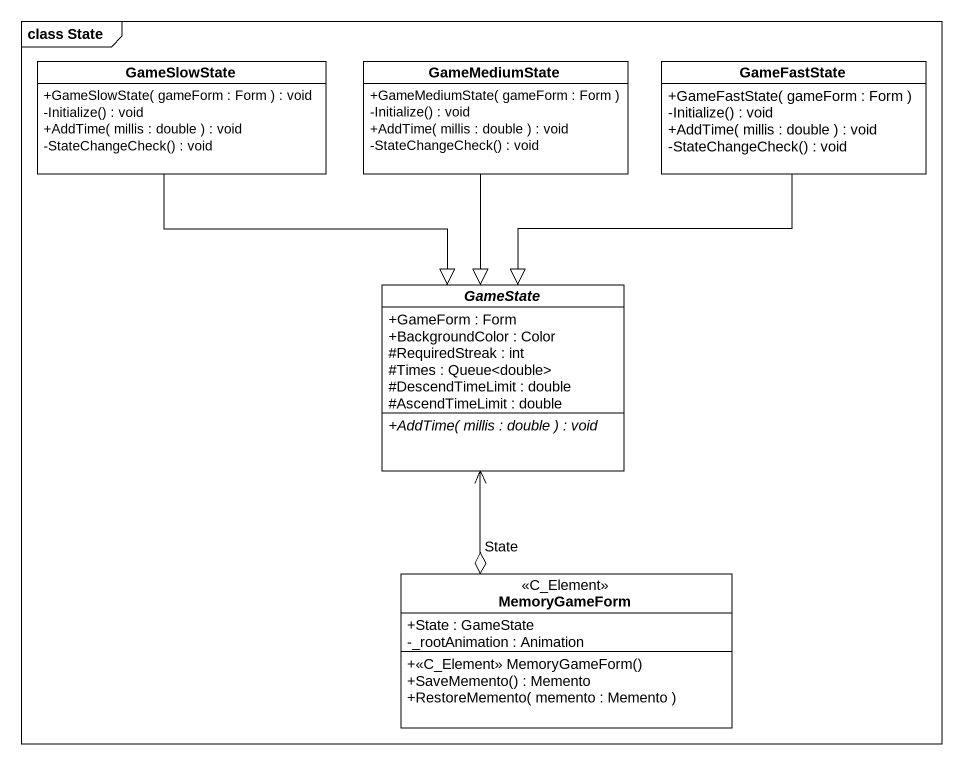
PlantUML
@startuml
mainframe class State
hide circle
hide empty members
skinparam classAttributeIconSize 0
class GameSlowState {
  +GameSlowState( gameForm : Form ) : void
  -Initialize() : void
  +AddTime( millis : double ) : void
  -StateChangeCheck() : void
}
class GameMediumState {
  +GameMediumState( gameForm : Form )
  -Initialize() : void
  +AddTime( millis : double ) : void
  -StateChangeCheck() : void
}
class GameFastState {
  +GameFastState( gameForm : Form )
  -Initialize() : void
  +AddTime( millis : double ) : void
  -StateChangeCheck() : void
}
abstract class GameState {
  +GameForm : Form
  +BackgroundColor : Color
  #RequiredStreak : int
  #Times : Queue<double>
  #DescendTimeLimit : double
  #AscendTimeLimit : double
  {abstract} +AddTime( millis : double ) : void
}
class MemoryGameForm <<C_Element>> {
  +State : GameState
  -_rootAnimation : Animation
  +<<C_Element>> MemoryGameForm()
  +SaveMemento() : Memento
  +RestoreMemento( memento : Memento )
}
GameSlowState --|> GameState
GameMediumState --|> GameState
GameFastState --|> GameState
MemoryGameForm "State" o-up-> GameState
@enduml
